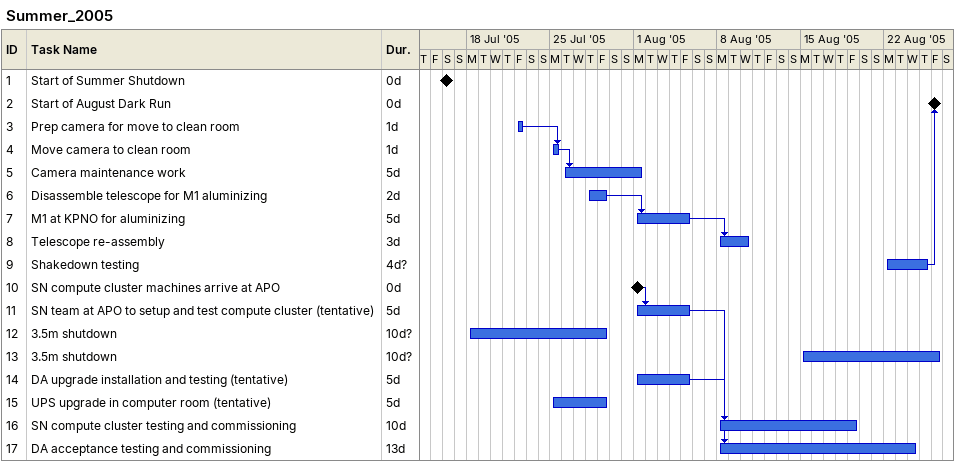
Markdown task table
Summer_2005

| ID | Task | Duration | Start | Finish | Predecessors |
|---|---|---|---|---|---|
| 1 | Start of Summer Shutdown | 0d | 2005-07-16 | 2005-07-16 |  |
| 2 | Start of August Dark Run | 0d | 2005-08-26 | 2005-08-26 | 9 |
| 3 | Prep camera for move to clean room | 1d | 2005-07-22 | 2005-07-22 |  |
| 4 | Move camera to clean room | 1d | 2005-07-25 | 2005-07-25 | 3 |
| 5 | Camera maintenance work | 5d | 2005-07-26 | 2005-08-01 | 4 |
| 6 | Disassemble telescope for M1 aluminizing | 2d | 2005-07-28 | 2005-07-29 |  |
| 7 | M1 at KPNO for aluminizing | 5d | 2005-08-01 | 2005-08-05 | 6 |
| 8 | Telescope re-assembly | 3d | 2005-08-08 | 2005-08-10 | 7 |
| 9 | Shakedown testing | 4d? | 2005-08-22 | 2005-08-25 |  |
| 10 | SN compute cluster machines arrive at APO | 0d | 2005-08-01 | 2005-08-01 |  |
| 11 | SN team at APO to setup and test compute cluster (tentative) | 5d | 2005-08-01 | 2005-08-05 | 10 |
| 12 | 3.5m shutdown | 10d? | 2005-07-18 | 2005-07-29 |  |
| 13 | 3.5m shutdown | 10d? | 2005-08-15 | 2005-08-26 |  |
| 14 | DA upgrade installation and testing (tentative) | 5d | 2005-08-01 | 2005-08-05 |  |
| 15 | UPS upgrade in computer room (tentative) | 5d | 2005-07-25 | 2005-07-29 |  |
| 16 | SN compute cluster testing and commissioning | 10d | 2005-08-08 | 2005-08-19 | 11 |
| 17 | DA acceptance testing and commissioning | 13d | 2005-08-08 | 2005-08-24 | 14 |
